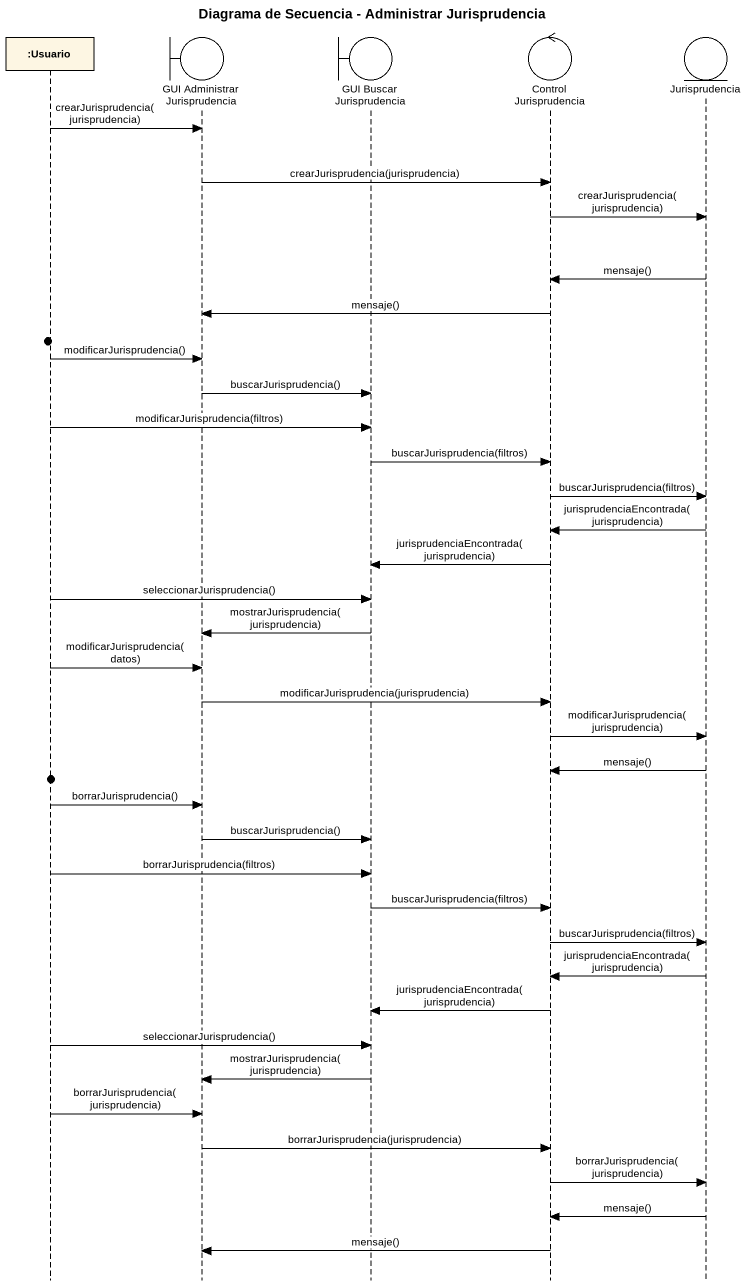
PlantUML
@startuml
title Diagrama de Secuencia - Administrar Jurisprudencia
hide footbox
participant ":Usuario" as Usuario
boundary "GUI Administrar Jurisprudencia" as GUI_Administrar
boundary "GUI Buscar Jurisprudencia" as GUI_Buscar_Jurisprudencia
control "Control Jurisprudencia" as Control_Jurisprudencia
entity Jurisprudencia

Usuario -> GUI_Administrar : crearJurisprudencia(jurisprudencia)
GUI_Administrar -> Control_Jurisprudencia : crearJurisprudencia(jurisprudencia)
Control_Jurisprudencia -> Jurisprudencia : crearJurisprudencia(jurisprudencia)
Jurisprudencia -> Control_Jurisprudencia : mensaje()
Control_Jurisprudencia -> GUI_Administrar : mensaje()
Usuario -> GUI_Administrar : modificarJurisprudencia()
GUI_Administrar -> GUI_Buscar_Jurisprudencia : buscarJurisprudencia()
Usuario -> GUI_Buscar_Jurisprudencia : modificarJurisprudencia(filtros)
GUI_Buscar_Jurisprudencia -> Control_Jurisprudencia : buscarJurisprudencia(filtros)
Control_Jurisprudencia -> Jurisprudencia : buscarJurisprudencia(filtros)
Jurisprudencia -> Control_Jurisprudencia : jurisprudenciaEncontrada(jurisprudencia)
Control_Jurisprudencia -> GUI_Buscar_Jurisprudencia : jurisprudenciaEncontrada(jurisprudencia)
Usuario -> GUI_Buscar_Jurisprudencia : seleccionarJurisprudencia()
GUI_Buscar_Jurisprudencia -> GUI_Administrar : mostrarJurisprudencia(jurisprudencia)
Usuario -> GUI_Administrar : modificarJurisprudencia(datos)
GUI_Administrar -> Control_Jurisprudencia : modificarJurisprudencia(jurisprudencia)
Control_Jurisprudencia -> Jurisprudencia : modificarJurisprudencia(jurisprudencia)
Jurisprudencia -> Control_Jurisprudencia : mensaje()
Usuario -> GUI_Administrar : borrarJurisprudencia()
GUI_Administrar -> GUI_Buscar_Jurisprudencia : buscarJurisprudencia()
Usuario -> GUI_Buscar_Jurisprudencia : borrarJurisprudencia(filtros)
GUI_Buscar_Jurisprudencia -> Control_Jurisprudencia : buscarJurisprudencia(filtros)
Control_Jurisprudencia -> Jurisprudencia : buscarJurisprudencia(filtros)
Jurisprudencia -> Control_Jurisprudencia : jurisprudenciaEncontrada(jurisprudencia)
Control_Jurisprudencia -> GUI_Buscar_Jurisprudencia : jurisprudenciaEncontrada(jurisprudencia)
Usuario -> GUI_Buscar_Jurisprudencia : seleccionarJurisprudencia()
GUI_Buscar_Jurisprudencia -> GUI_Administrar : mostrarJurisprudencia(jurisprudencia)
Usuario -> GUI_Administrar : borrarJurisprudencia(jurisprudencia)
GUI_Administrar -> Control_Jurisprudencia : borrarJurisprudencia(jurisprudencia)
Control_Jurisprudencia -> Jurisprudencia : borrarJurisprudencia(jurisprudencia)
Jurisprudencia -> Control_Jurisprudencia : mensaje()
Control_Jurisprudencia -> GUI_Administrar : mensaje()
@enduml
